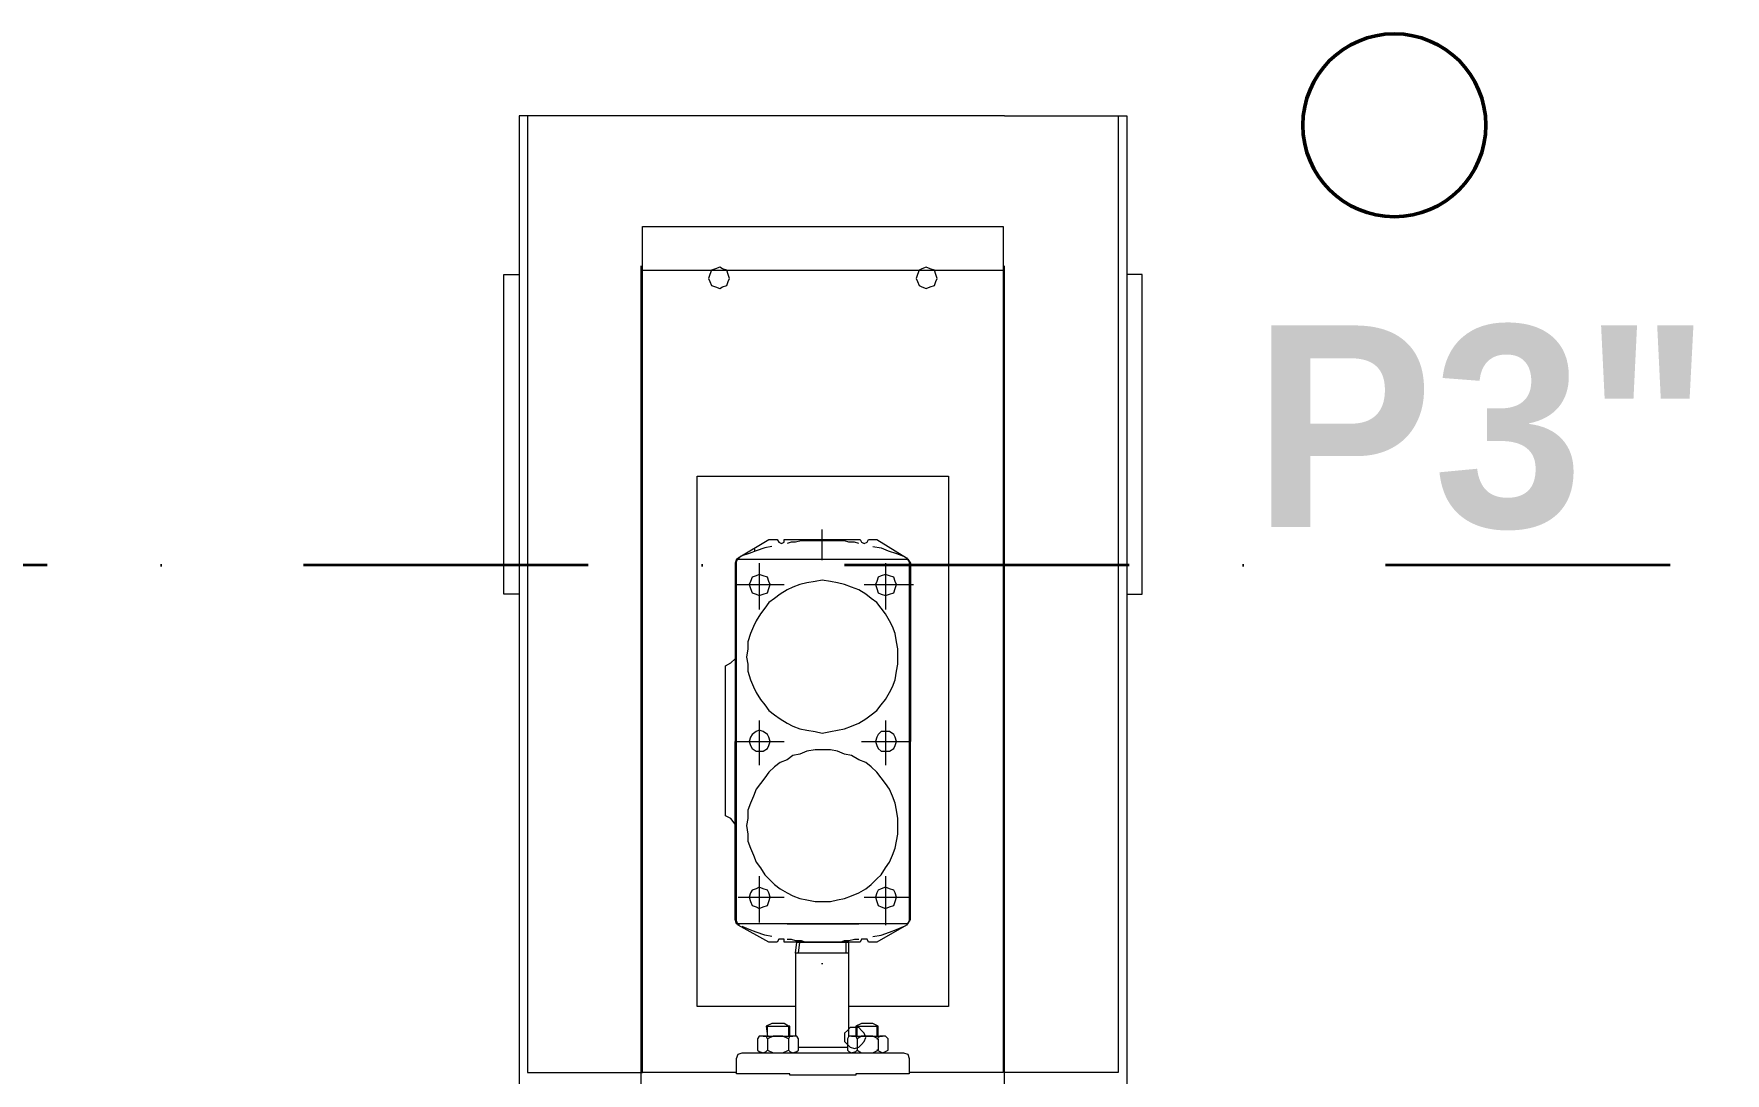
# Model space of a CAD drawing. Header units: millimetres. Extents: x 1322820 to 1391563, y 1051909 to 1098256.
# Drawn here: x 1364569 to 1365617, y 1085956 to 1086600 of the extents above; entities that cross this region are included whole.
import ezdxf
from ezdxf.enums import TextEntityAlignment as Align

# ---------------------------------------------------------------- set-up
doc = ezdxf.new("R2010")
doc.units = ezdxf.units.MM
doc.header["$MEASUREMENT"] = 0
doc.linetypes.add('DASHDOT', pattern=[1000, 500, -250, 0, -250])
doc.linetypes.add('Dot & Dashed', pattern=[335.138881, 176.388884, -88.194442, 0, -70.555556])
doc.layers.get('0').update_dxf_attribs({"true_color": 0x787878})
for name, color, linetype, lineweight, true_color in [('arhitectura - adnotatii_Pen_No__1', 7, 'Continuous', 13, 0x787878), ('arhitectura - ghena_Pen_No__41', 7, 'Continuous', 50, 0x787878), ('instalatii - echipamente_Pen_No__21', 7, 'Continuous', 20, 0x787878), ('New_arhitectura - axe_Pen_No__201', 7, 'Continuous', 35, 0x787878)]:
    doc.layers.add(name, color=color, linetype=linetype, lineweight=lineweight, true_color=true_color)
doc.layers.add('New_arhitectura - axe', color=7, linetype='Continuous', true_color=0x787878)
doc.styles.add('GENERATED_STYLE_1', font='arialbd.ttf')
doc.styles.add('GENERATED_STYLE_5', font='GOTHICB.TTF')

# ---------------------------------------------------------------- blocks, each defined once
blk = doc.blocks.new('Standard grid marker_5')
at = {"layer": 'New_arhitectura - axe_Pen_No__201', "linetype": 'Dot & Dashed', "lineweight": 35}
blk.add_line((1000, 0), (12906.1, 0), dxfattribs=at)
at = {"layer": 'New_arhitectura - axe_Pen_No__201', "lineweight": 35, "style": 'GENERATED_STYLE_1'}
blk.add_attdef('AC_MarkerText_1', text='', height=125, rotation=180, dxfattribs=at).set_placement((-106.1, 7.1), align=Align.MIDDLE_CENTER)
blk = doc.blocks.new('terasa')
at = {"layer": 'arhitectura - ghena_Pen_No__41', "linetype": 'Continuous', "lineweight": 50}
blk.add_circle((1365412.2, 1086543.291), 56.7, dxfattribs=at)
at = {"layer": 'instalatii - echipamente_Pen_No__21', "linetype": 'Continuous', "lineweight": 20}
for points in [[(1364945.546, 1086549.158), (1364869.908, 1086549.158)], [(1364869.908, 1086549.158), (1364869.908, 1085362.423), (1364945.546, 1085362.423)], [(1364875.124, 1086549.158), (1364875.124, 1085956.225)], [(1365170.721, 1086549.158), (1364945.546, 1086549.158)], [(1365170.721, 1086549.158), (1365246.359, 1086549.158)], [(1365246.359, 1086549.158), (1365246.359, 1085362.423), (1365170.721, 1085362.423)], [(1365241.142, 1086549.158), (1365241.142, 1085956.225)], [(1364946.415, 1086453.523), (1364946.415, 1086480.475), (1365169.851, 1086480.475)], [(1365169.851, 1086480.475), (1365169.851, 1086453.523)], [(1364860.344, 1086252.691), (1364860.344, 1086450.915), (1364869.908, 1086450.915)], [(1364946.415, 1086453.523), (1365169.851, 1086453.523), (1365169.851, 1086371.799)], [(1365004.665, 1085956.225), (1364946.415, 1085956.225), (1364946.415, 1086453.523)], [(1365255.922, 1086252.691), (1365255.922, 1086450.915), (1365246.359, 1086450.915)], [(1365169.851, 1086371.799), (1365169.851, 1085956.225)], [(1365041.18, 1085997.087), (1364980.322, 1085997.087), (1364980.322, 1086325.721), (1365135.945, 1086325.721), (1365135.945, 1085997.087)], [(1365004.665, 1086216.176), (1365004.665, 1086272.688), (1365005.534, 1086275.296), (1365024.661, 1086286.598), (1365029.878, 1086286.598), (1365030.747, 1086284.859), (1365032.486, 1086283.99), (1365034.225, 1086284.859), (1365034.225, 1086286.598), (1365081.172, 1086286.598), (1365082.042, 1086284.859), (1365083.781, 1086283.99), (1365085.519, 1086284.859), (1365086.389, 1086286.598), (1365091.605, 1086286.598), (1365109.863, 1086275.296), (1365111.601, 1086272.688), (1365111.601, 1086050.121)], [(1365026.4, 1086282.251), (1365022.053, 1086281.382), (1365016.837, 1086279.643), (1365012.49, 1086277.904), (1365007.273, 1086276.165)], [(1365015.967, 1086279.643), (1365015.967, 1086280.512)], [(1365080.303, 1086283.99), (1365077.695, 1086284.859), (1365074.217, 1086284.859), (1365071.609, 1086285.729), (1365069.001, 1086285.729), (1365066.393, 1086285.729), (1365063.784, 1086285.729), (1365061.176, 1086285.729), (1365057.698, 1086285.729), (1365055.09, 1086285.729), (1365052.482, 1086285.729), (1365049.874, 1086285.729), (1365047.266, 1086285.729), (1365044.657, 1086285.729), (1365041.18, 1086284.859), (1365038.572, 1086284.859), (1365035.963, 1086283.99)], [(1365088.997, 1086282.251), (1365094.213, 1086281.382), (1365098.56, 1086279.643), (1365103.777, 1086277.904), (1365108.124, 1086276.165)], [(1365006.404, 1086275.296), (1365004.665, 1086274.426), (1365003.796, 1086271.818)], [(1365003.796, 1086271.818), (1365003.796, 1086161.404)], [(1365004.665, 1086274.426), (1365110.732, 1086274.426)], [(1365018.575, 1086271.818), (1365018.575, 1086243.128)], [(1365109.863, 1086275.296), (1365110.732, 1086274.426), (1365112.471, 1086271.818)], [(1365112.471, 1086271.818), (1365112.471, 1086161.404)], [(1365004.665, 1086258.777), (1365034.225, 1086258.777)], [(1364869.908, 1086252.691), (1364860.344, 1086252.691)], [(1365246.359, 1086252.691), (1365255.922, 1086252.691)], [(1365004.665, 1086109.24), (1365004.665, 1086216.176)], [(1365003.796, 1086110.109), (1365001.187, 1086113.587), (1364997.71, 1086115.326), (1364997.71, 1086208.352), (1365001.187, 1086210.091), (1365003.796, 1086212.699)], [(1365003.796, 1086050.99), (1365003.796, 1086161.404)], [(1365112.471, 1086050.99), (1365112.471, 1086161.404)], [(1365111.601, 1086050.121), (1365109.863, 1086047.512), (1365091.605, 1086037.08), (1365086.389, 1086037.08), (1365085.519, 1086038.818), (1365083.781, 1086038.818), (1365082.042, 1086038.818), (1365081.172, 1086037.08), (1365034.225, 1086037.08), (1365034.225, 1086038.818), (1365032.486, 1086038.818), (1365030.747, 1086038.818), (1365029.878, 1086037.08), (1365024.661, 1086037.08), (1365005.534, 1086047.512), (1365004.665, 1086050.121), (1365004.665, 1086109.24)], [(1365006.404, 1086047.512), (1365004.665, 1086048.382), (1365003.796, 1086050.99)], [(1365110.732, 1086048.382), (1365004.665, 1086048.382)], [(1365109.863, 1086047.512), (1365110.732, 1086048.382), (1365112.471, 1086050.99)], [(1365026.4, 1086040.557), (1365022.053, 1086041.427), (1365016.837, 1086043.165), (1365012.49, 1086044.904), (1365008.143, 1086046.643)], [(1365035.963, 1086038.818), (1365038.572, 1086038.818), (1365041.18, 1086037.949), (1365044.657, 1086037.949), (1365047.266, 1086037.08), (1365049.874, 1086037.08), (1365052.482, 1086037.08), (1365055.09, 1086037.08), (1365057.698, 1086037.08), (1365061.176, 1086037.08), (1365063.784, 1086037.08), (1365066.393, 1086037.08), (1365069.001, 1086037.08), (1365071.609, 1086037.949), (1365074.217, 1086037.949), (1365077.695, 1086038.818), (1365080.303, 1086038.818)], [(1365088.997, 1086040.557), (1365094.213, 1086041.427), (1365099.43, 1086043.165), (1365103.777, 1086044.904), (1365108.124, 1086046.643)], [(1365041.18, 1086030.124), (1365042.049, 1086037.08)], [(1365074.217, 1085978.83), (1365074.217, 1086030.124), (1365041.18, 1086030.124), (1365041.18, 1085978.83)], [(1365042.049, 1086037.08), (1365074.217, 1086037.08)], [(1365042.919, 1086030.124), (1365043.788, 1086037.08)], [(1365072.478, 1086030.124), (1365072.478, 1086037.08)], [(1365074.217, 1086030.124), (1365074.217, 1086037.08)], [(1365135.945, 1085997.087), (1365074.217, 1085997.087)], [(1365037.702, 1085978.83), (1365037.702, 1085984.915), (1365036.833, 1085984.915), (1365034.225, 1085986.654), (1365029.878, 1085986.654), (1365026.4, 1085986.654), (1365022.922, 1085984.915), (1365023.792, 1085978.83)], [(1365092.475, 1085978.83), (1365092.475, 1085984.915), (1365088.997, 1085986.654), (1365085.519, 1085986.654), (1365082.042, 1085986.654), (1365078.564, 1085984.915), (1365078.564, 1085978.83)], [(1365021.184, 1085978.83), (1365039.441, 1085978.83)], [(1365023.792, 1085978.83), (1365023.792, 1085984.915)], [(1365023.792, 1085984.915), (1365037.702, 1085984.915)], [(1365023.792, 1085977.091), (1365023.792, 1085970.136)], [(1365036.833, 1085984.915), (1365036.833, 1085978.83)], [(1365036.833, 1085977.091), (1365036.833, 1085970.136)], [(1365075.956, 1085978.83), (1365095.083, 1085978.83)], [(1365078.564, 1085984.915), (1365092.475, 1085984.915)], [(1365079.434, 1085978.83), (1365079.434, 1085984.915)], [(1365079.434, 1085977.091), (1365079.434, 1085970.136)], [(1365091.605, 1085984.915), (1365091.605, 1085978.83)], [(1365092.475, 1085977.091), (1365092.475, 1085970.136)], [(1365088.128, 1085968.397), (1365108.124, 1085968.397), (1365110.732, 1085967.527), (1365111.601, 1085964.919), (1365111.601, 1085955.356), (1365078.564, 1085955.356), (1365078.564, 1085954.486), (1365037.702, 1085954.486), (1365037.702, 1085955.356), (1365004.665, 1085955.356), (1365004.665, 1085964.919), (1365005.534, 1085967.527), (1365008.143, 1085968.397), (1365035.094, 1085968.397)], [(1365021.184, 1085968.397), (1365039.441, 1085968.397)], [(1365035.094, 1085968.397), (1365086.389, 1085968.397)], [(1365042.919, 1085971.874), (1365073.348, 1085971.874)], [(1365075.956, 1085968.397), (1365095.083, 1085968.397)], [(1364875.124, 1085956.225), (1364946.415, 1085956.225)], [(1364945.546, 1085633.677), (1364945.546, 1085956.225)], [(1365169.851, 1085956.225), (1365111.601, 1085956.225)], [(1365241.142, 1085956.225), (1365170.721, 1085956.225)], [(1365170.721, 1085362.423), (1365170.721, 1085956.225)]]:
    blk.add_lwpolyline(points, dxfattribs=at)
at = {"layer": 'instalatii - echipamente_Pen_No__21', "linetype": 'DASHDOT', "lineweight": 20}
for points in [[(1364945.546, 1085956.225), (1364945.546, 1086549.158)], [(1365170.721, 1085956.225), (1365170.721, 1086549.158)], [(1365057.698, 1085273.744), (1365057.698, 1086292.684)], [(1365096.822, 1086271.818), (1365096.822, 1086243.128)], [(1365083.781, 1086258.777), (1365114.21, 1086258.777)], [(1365018.575, 1086174.445), (1365018.575, 1086146.624)], [(1365096.822, 1086174.445), (1365096.822, 1086146.624)], [(1365003.796, 1086161.404), (1365034.225, 1086161.404)], [(1365082.042, 1086161.404), (1365112.471, 1086161.404)], [(1365018.575, 1086077.941), (1365018.575, 1086049.251)], [(1365096.822, 1086077.941), (1365096.822, 1086047.512)], [(1365005.534, 1086064.9), (1365034.225, 1086064.9)], [(1365083.781, 1086064.9), (1365112.471, 1086064.9)]]:
    blk.add_lwpolyline(points, dxfattribs=at)
for points in [[(1364994.232, 1086455.262), (1364991.624, 1086454.393), (1364989.016, 1086453.523), (1364988.146, 1086450.915), (1364987.277, 1086448.307), (1364988.146, 1086446.568), (1364989.016, 1086443.96), (1364991.624, 1086443.09), (1364994.232, 1086442.221), (1364995.971, 1086443.09), (1364998.579, 1086443.96), (1364999.449, 1086446.568), (1365000.318, 1086448.307), (1364999.449, 1086450.915), (1364998.579, 1086453.523), (1364995.971, 1086454.393)], [(1365122.034, 1086455.262), (1365119.426, 1086454.393), (1365117.687, 1086453.523), (1365116.818, 1086450.915), (1365115.948, 1086448.307), (1365116.818, 1086446.568), (1365117.687, 1086443.96), (1365119.426, 1086443.09), (1365122.034, 1086442.221), (1365124.642, 1086443.09), (1365127.251, 1086443.96), (1365128.12, 1086446.568), (1365128.99, 1086448.307), (1365128.12, 1086450.915), (1365127.251, 1086453.523), (1365124.642, 1086454.393)], [(1365077.695, 1085984.046), (1365075.087, 1085984.046), (1365073.348, 1085982.307), (1365071.609, 1085980.568), (1365071.609, 1085977.96), (1365071.609, 1085975.352), (1365073.348, 1085973.613), (1365075.087, 1085971.874), (1365077.695, 1085971.005), (1365080.303, 1085971.874), (1365082.042, 1085973.613), (1365083.781, 1085975.352), (1365084.65, 1085977.96), (1365083.781, 1085980.568), (1365082.042, 1085982.307), (1365080.303, 1085984.046)]]:
    blk.add_lwpolyline(points, close=True, dxfattribs=at)
at = {"layer": 'instalatii - echipamente_Pen_No__21', "linetype": 'Continuous', "lineweight": 20}
for points in [[(1365057.698, 1086261.385), (1365053.351, 1086260.516), (1365048.135, 1086259.647), (1365043.788, 1086258.777), (1365039.441, 1086257.038), (1365035.963, 1086255.3), (1365031.616, 1086252.691), (1365028.139, 1086250.083), (1365024.661, 1086247.475), (1365022.053, 1086243.997), (1365019.445, 1086240.52), (1365016.837, 1086236.173), (1365015.098, 1086232.695), (1365013.359, 1086228.348), (1365011.62, 1086223.132), (1365011.62, 1086218.785), (1365010.751, 1086213.568), (1365011.62, 1086209.221), (1365011.62, 1086204.874), (1365013.359, 1086199.658), (1365015.098, 1086195.311), (1365016.837, 1086191.833), (1365019.445, 1086187.486), (1365022.053, 1086184.009), (1365024.661, 1086180.531), (1365028.139, 1086177.923), (1365031.616, 1086175.315), (1365035.963, 1086172.706), (1365039.441, 1086170.968), (1365043.788, 1086169.229), (1365048.135, 1086168.359), (1365053.351, 1086167.49), (1365057.698, 1086166.621), (1365062.915, 1086167.49), (1365067.262, 1086168.359), (1365071.609, 1086169.229), (1365075.956, 1086170.968), (1365080.303, 1086172.706), (1365084.65, 1086175.315), (1365088.128, 1086177.923), (1365091.605, 1086180.531), (1365094.213, 1086184.009), (1365096.822, 1086187.486), (1365099.43, 1086191.833), (1365101.169, 1086195.311), (1365102.907, 1086199.658), (1365103.777, 1086204.874), (1365104.646, 1086209.221), (1365104.646, 1086213.568), (1365104.646, 1086218.785), (1365103.777, 1086223.132), (1365102.907, 1086228.348), (1365101.169, 1086232.695), (1365099.43, 1086236.173), (1365096.822, 1086240.52), (1365094.213, 1086243.997), (1365091.605, 1086247.475), (1365088.128, 1086250.083), (1365084.65, 1086252.691), (1365080.303, 1086255.3), (1365075.956, 1086257.038), (1365071.609, 1086258.777), (1365067.262, 1086259.647), (1365062.915, 1086260.516)], [(1365018.575, 1086251.822), (1365021.184, 1086252.691), (1365023.792, 1086253.561), (1365024.661, 1086256.169), (1365025.531, 1086258.777), (1365024.661, 1086260.516), (1365023.792, 1086263.124), (1365021.184, 1086263.994), (1365018.575, 1086264.863), (1365016.837, 1086263.994), (1365014.228, 1086263.124), (1365013.359, 1086260.516), (1365012.49, 1086258.777), (1365013.359, 1086256.169), (1365014.228, 1086253.561), (1365016.837, 1086252.691)], [(1365096.822, 1086251.822), (1365099.43, 1086252.691), (1365102.038, 1086253.561), (1365102.907, 1086256.169), (1365103.777, 1086258.777), (1365102.907, 1086260.516), (1365102.038, 1086263.124), (1365099.43, 1086263.994), (1365096.822, 1086264.863), (1365094.213, 1086263.994), (1365092.475, 1086263.124), (1365091.605, 1086260.516), (1365090.736, 1086258.777), (1365091.605, 1086256.169), (1365092.475, 1086253.561), (1365094.213, 1086252.691)], [(1365018.575, 1086155.318), (1365021.184, 1086155.318), (1365023.792, 1086157.057), (1365024.661, 1086158.796), (1365025.531, 1086161.404), (1365024.661, 1086164.012), (1365023.792, 1086165.751), (1365021.184, 1086167.49), (1365018.575, 1086168.359), (1365016.837, 1086167.49), (1365014.228, 1086165.751), (1365013.359, 1086164.012), (1365012.49, 1086161.404), (1365013.359, 1086158.796), (1365014.228, 1086157.057), (1365016.837, 1086155.318)], [(1365096.822, 1086155.318), (1365099.43, 1086155.318), (1365102.038, 1086157.057), (1365102.907, 1086158.796), (1365103.777, 1086161.404), (1365102.907, 1086164.012), (1365102.038, 1086165.751), (1365099.43, 1086167.49), (1365096.822, 1086167.49), (1365094.213, 1086167.49), (1365092.475, 1086165.751), (1365091.605, 1086164.012), (1365090.736, 1086161.404), (1365091.605, 1086158.796), (1365092.475, 1086157.057), (1365094.213, 1086155.318)], [(1365057.698, 1086156.188), (1365053.351, 1086156.188), (1365048.135, 1086155.318), (1365043.788, 1086153.579), (1365039.441, 1086152.71), (1365035.963, 1086150.102), (1365031.616, 1086148.363), (1365028.139, 1086145.755), (1365024.661, 1086142.277), (1365022.053, 1086138.8), (1365019.445, 1086135.322), (1365016.837, 1086131.844), (1365015.098, 1086127.497), (1365013.359, 1086123.15), (1365011.62, 1086118.803), (1365011.62, 1086113.587), (1365010.751, 1086109.24), (1365011.62, 1086104.024), (1365011.62, 1086099.677), (1365013.359, 1086095.33), (1365015.098, 1086090.982), (1365016.837, 1086086.635), (1365019.445, 1086083.158), (1365022.053, 1086078.811), (1365024.661, 1086076.203), (1365028.139, 1086072.725), (1365031.616, 1086070.117), (1365035.963, 1086067.509), (1365039.441, 1086065.77), (1365043.788, 1086064.031), (1365048.135, 1086063.162), (1365053.351, 1086062.292), (1365057.698, 1086062.292), (1365062.915, 1086062.292), (1365067.262, 1086063.162), (1365071.609, 1086064.031), (1365075.956, 1086065.77), (1365080.303, 1086067.509), (1365084.65, 1086070.117), (1365088.128, 1086072.725), (1365091.605, 1086076.203), (1365094.213, 1086078.811), (1365096.822, 1086083.158), (1365099.43, 1086086.635), (1365101.169, 1086090.982), (1365102.907, 1086095.33), (1365103.777, 1086099.677), (1365104.646, 1086104.024), (1365104.646, 1086109.24), (1365104.646, 1086113.587), (1365103.777, 1086118.803), (1365102.907, 1086123.15), (1365101.169, 1086127.497), (1365099.43, 1086131.844), (1365096.822, 1086135.322), (1365094.213, 1086138.8), (1365091.605, 1086142.277), (1365088.128, 1086145.755), (1365084.65, 1086148.363), (1365080.303, 1086150.102), (1365075.956, 1086152.71), (1365071.609, 1086153.579), (1365067.262, 1086155.318), (1365062.915, 1086156.188)], [(1365018.575, 1086057.945), (1365021.184, 1086058.815), (1365023.792, 1086059.684), (1365024.661, 1086062.292), (1365025.531, 1086064.9), (1365024.661, 1086067.509), (1365023.792, 1086069.247), (1365021.184, 1086070.117), (1365018.575, 1086070.986), (1365016.837, 1086070.117), (1365014.228, 1086069.247), (1365013.359, 1086067.509), (1365012.49, 1086064.9), (1365013.359, 1086062.292), (1365014.228, 1086059.684), (1365016.837, 1086058.815)], [(1365096.822, 1086057.945), (1365099.43, 1086058.815), (1365102.038, 1086059.684), (1365102.907, 1086062.292), (1365103.777, 1086064.9), (1365102.907, 1086067.509), (1365102.038, 1086069.247), (1365099.43, 1086070.117), (1365096.822, 1086070.986), (1365094.213, 1086070.117), (1365092.475, 1086069.247), (1365091.605, 1086067.509), (1365090.736, 1086064.9), (1365091.605, 1086062.292), (1365092.475, 1086059.684), (1365094.213, 1086058.815)], [(1365080.303, 1086048.382), (1365035.963, 1086048.382)], [(1365023.792, 1085970.136), (1365027.269, 1085968.397), (1365029.878, 1085968.397), (1365033.355, 1085968.397), (1365036.833, 1085970.136), (1365037.702, 1085969.266), (1365039.441, 1085968.397), (1365042.049, 1085969.266), (1365042.919, 1085970.136), (1365042.919, 1085977.091), (1365042.049, 1085978.83), (1365039.441, 1085978.83), (1365037.702, 1085978.83), (1365036.833, 1085977.091), (1365033.355, 1085978.83), (1365029.878, 1085978.83), (1365027.269, 1085978.83), (1365023.792, 1085977.091), (1365022.922, 1085978.83), (1365021.184, 1085978.83), (1365018.575, 1085978.83), (1365017.706, 1085977.091), (1365017.706, 1085970.136), (1365018.575, 1085969.266), (1365021.184, 1085968.397), (1365022.922, 1085969.266)], [(1365079.434, 1085970.136), (1365082.042, 1085968.397), (1365085.519, 1085968.397), (1365088.997, 1085968.397), (1365092.475, 1085970.136), (1365091.605, 1085970.136), (1365093.344, 1085969.266), (1365095.083, 1085968.397), (1365096.822, 1085969.266), (1365098.56, 1085970.136), (1365098.56, 1085977.091), (1365096.822, 1085978.83), (1365095.083, 1085978.83), (1365093.344, 1085978.83), (1365091.605, 1085977.091), (1365092.475, 1085977.091), (1365088.997, 1085978.83), (1365085.519, 1085978.83), (1365082.042, 1085978.83), (1365079.434, 1085977.091), (1365078.564, 1085978.83), (1365075.956, 1085978.83), (1365074.217, 1085978.83), (1365073.348, 1085977.091), (1365073.348, 1085970.136), (1365074.217, 1085969.266), (1365075.956, 1085968.397), (1365078.564, 1085969.266)]]:
    blk.add_lwpolyline(points, close=True, dxfattribs=at)
at = {"layer": 'New_arhitectura - axe', "linetype": 'Continuous', "lineweight": 13, "zscale": 1000, "rotation": 180}
blk.add_blockref('Standard grid marker_5', (1375634.605, 1086270.65), dxfattribs=at)
at = {"layer": 'arhitectura - adnotatii_Pen_No__1', "linetype": 'Continuous', "lineweight": 13, "insert": (1365466.683, 1086419.237), "char_height": 125, "attachment_point": 2, "style": 'GENERATED_STYLE_5'}
blk.add_mtext('\\A1;{\\fCentury Gothic|b1|i0|c238|p34;P3"}', dxfattribs=at)

msp = doc.modelspace()

# ---------------------------------------------------------------- block references
msp.add_blockref('terasa', (0, 0))

doc.saveas('drawing.dxf')
